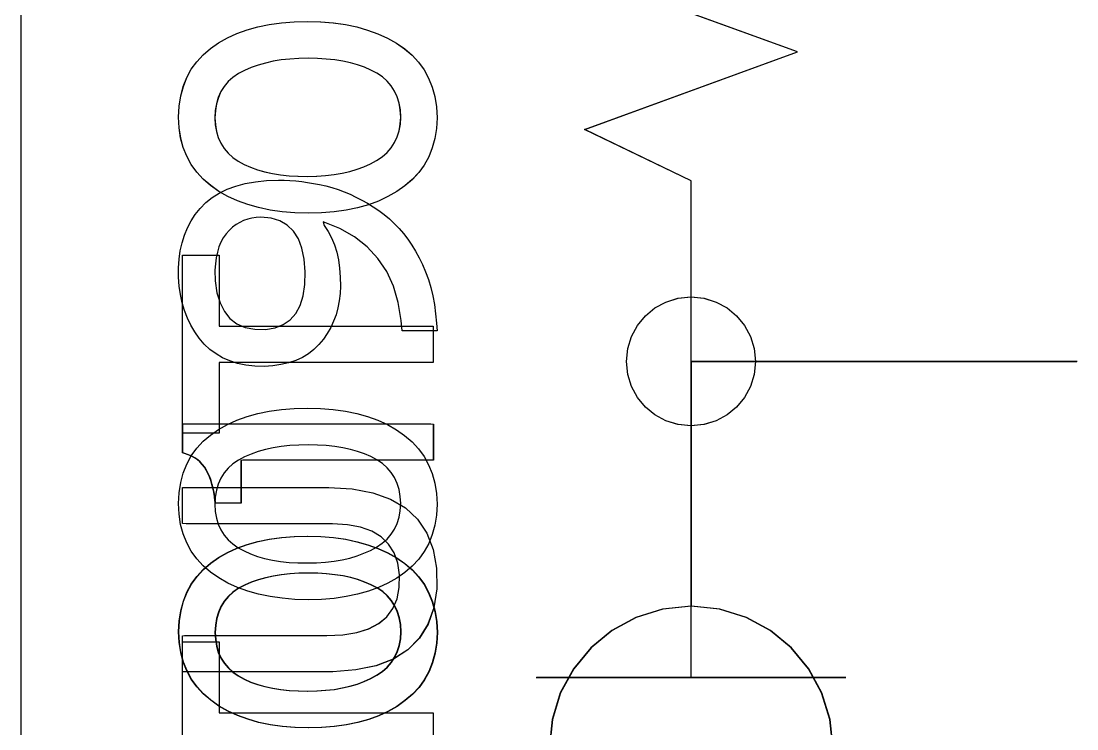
# Model space of a CAD drawing. Extents: x 1 to 47.7, y 0.2 to 35.
# Drawn here: x 34.5485 to 34.9579, y 8.7926 to 9.0671 of the extents above; entities that cross this region are included whole.
import ezdxf

# ---------------------------------------------------------------- set-up
doc = ezdxf.new("R2010")
doc.units = 0
doc.header["$MEASUREMENT"] = 0
for name, color, linetype in [('5_1___24__TARGET_LEDS___12', 7, 'CONTINUOUS'), ('6_2___8__INDEPENDENT_INPUT', 7, 'CONTINUOUS'), ('6_3___8__OPTOISO_INDEPENDE', 7, 'CONTINUOUS'), ('6_4___24__OPTOISO_INDEPEND', 7, 'CONTINUOUS'), ('6_5___8__INDEPENDENT_INPUT', 7, 'CONTINUOUS'), ('6_6___8__INDEPENDENT_INPUT', 7, 'CONTINUOUS'), ('6_7___8__OPTOISO_INDEPENDE', 7, 'CONTINUOUS'), ('6_8___8__OPTOISO_INDEPENDE', 7, 'CONTINUOUS'), ('8_0_____DWG', 7, 'CONTINUOUS')]:
    doc.layers.add(name, color=color, linetype=linetype)

msp = doc.modelspace()

# ---------------------------------------------------------------- linework, layer by layer
at = {"layer": '5_1___24__TARGET_LEDS___12'}
for points in [[(34.80842, 8.84019), (34.80842, 8.93518), (34.95803, 8.93518)], [(34.8634, 8.78518), (34.86229, 8.79627), (34.85908, 8.80659), (34.85402, 8.81594), (34.8473, 8.82408), (34.83917, 8.8308), (34.82983, 8.83587), (34.8195, 8.83908), (34.80842, 8.84019), (34.79733, 8.83908), (34.787, 8.83587), (34.77765, 8.8308), (34.76951, 8.82408), (34.7628, 8.81594), (34.75772, 8.80659), (34.75452, 8.79627), (34.7534, 8.78518)]]:
    msp.add_lwpolyline(points, dxfattribs=at)
for points in [[(34.70839, 8.89686), (34.70554, 8.89686), (34.69795, 8.89686), (34.68709, 8.89686), (34.67441, 8.89686), (34.66136, 8.89686), (34.64941, 8.89686), (34.64, 8.89686), (34.6346, 8.89686), (34.63386, 8.8967), (34.63386, 8.89549), (34.63386, 8.89338), (34.63386, 8.8907), (34.63386, 8.88778), (34.63386, 8.88494), (34.63386, 8.88251), (34.63386, 8.88081), (34.63386, 8.88017), (34.63347, 8.88017), (34.63245, 8.88017), (34.63099, 8.88017), (34.62928, 8.88017), (34.62752, 8.88017), (34.62591, 8.88017), (34.62465, 8.88017), (34.62392, 8.88017), (34.62375, 8.88103), (34.62355, 8.88272), (34.62329, 8.88436), (34.62297, 8.88593), (34.62258, 8.88744), (34.62212, 8.8889), (34.6216, 8.8903), (34.62101, 8.89164), (34.62036, 8.89292), (34.61966, 8.8941), (34.61885, 8.89518), (34.61795, 8.89615), (34.61695, 8.89701), (34.61584, 8.89777), (34.61464, 8.89841), (34.61334, 8.89895), (34.61194, 8.89939), (34.61121, 8.89968), (34.61121, 8.9005), (34.61121, 8.90194), (34.61121, 8.90377), (34.61121, 8.90577), (34.61121, 8.90771), (34.61121, 8.90937), (34.61121, 8.91053), (34.61121, 8.91097), (34.61492, 8.91097), (34.62482, 8.91097), (34.63898, 8.91097), (34.65551, 8.91097), (34.67253, 8.91097), (34.68811, 8.91097), (34.70038, 8.91097), (34.70742, 8.91097), (34.70839, 8.91083), (34.70839, 8.90981), (34.70839, 8.90803), (34.70839, 8.90576), (34.70839, 8.9033), (34.70839, 8.9009), (34.70839, 8.89884), (34.70839, 8.8974)], [(34.65963, 8.8673), (34.66477, 8.86717), (34.66968, 8.86678), (34.67435, 8.86613), (34.67878, 8.86521), (34.68297, 8.86404), (34.68693, 8.86261), (34.69064, 8.86092), (34.69412, 8.85897), (34.69735, 8.85675), (34.70024, 8.85428), (34.70274, 8.85156), (34.70488, 8.84859), (34.70664, 8.84537), (34.70802, 8.84191), (34.70904, 8.8382), (34.70968, 8.83424), (34.70995, 8.83004), (34.70968, 8.82588), (34.70905, 8.82196), (34.70804, 8.81828), (34.70667, 8.81485), (34.70492, 8.81167), (34.70281, 8.80873), (34.70033, 8.80603), (34.69747, 8.80357), (34.69429, 8.80136), (34.69087, 8.79941), (34.68719, 8.79772), (34.68327, 8.79629), (34.6791, 8.79512), (34.67467, 8.79421), (34.67, 8.79356), (34.66507, 8.79317), (34.6599, 8.79304), (34.65474, 8.79317), (34.64982, 8.79357), (34.64514, 8.79423), (34.6407, 8.79515), (34.6365, 8.79634), (34.63254, 8.79779), (34.62882, 8.79951), (34.62533, 8.80148), (34.6221, 8.80372), (34.61921, 8.8062), (34.6167, 8.80893), (34.61457, 8.81189), (34.61283, 8.81509), (34.61146, 8.81853), (34.61047, 8.82221), (34.60987, 8.82613), (34.60965, 8.8303), (34.60989, 8.8345), (34.61051, 8.83845), (34.6115, 8.84215), (34.61286, 8.8456), (34.61459, 8.8488), (34.61669, 8.85175), (34.61915, 8.85445), (34.62199, 8.85689), (34.62518, 8.85908), (34.62862, 8.861), (34.6323, 8.86267), (34.63624, 8.86409), (34.64042, 8.86524), (34.64485, 8.86614), (34.64953, 8.86678), (34.65445, 8.86717)], [(34.6599, 8.85305), (34.65628, 8.85298), (34.65281, 8.85276), (34.6495, 8.8524), (34.64634, 8.85189), (34.64333, 8.85124), (34.64048, 8.85043), (34.63777, 8.84949), (34.63522, 8.84839), (34.63285, 8.84713), (34.63074, 8.84567), (34.62891, 8.84402), (34.62736, 8.84217), (34.62608, 8.84013), (34.62509, 8.8379), (34.62436, 8.83547), (34.62392, 8.83285), (34.62375, 8.83004), (34.62392, 8.82727), (34.62436, 8.82469), (34.62507, 8.8223), (34.62606, 8.8201), (34.62731, 8.81808), (34.62885, 8.81626), (34.63065, 8.81463), (34.63273, 8.81319), (34.63506, 8.81192), (34.63756, 8.8108), (34.64022, 8.80984), (34.64305, 8.80903), (34.64604, 8.80837), (34.64919, 8.80787), (34.65251, 8.80752), (34.65598, 8.80732), (34.65963, 8.80728), (34.66323, 8.80735), (34.66667, 8.80758), (34.66996, 8.80796), (34.67309, 8.8085), (34.67606, 8.80918), (34.67888, 8.81002), (34.68155, 8.81102), (34.68405, 8.81217), (34.68644, 8.81346), (34.68862, 8.81491), (34.69051, 8.81655), (34.69211, 8.81838), (34.69343, 8.82039), (34.69446, 8.82259), (34.69521, 8.82497), (34.69567, 8.82754), (34.69584, 8.8303), (34.69567, 8.83311), (34.69522, 8.83572), (34.69448, 8.83814), (34.69346, 8.84036), (34.69216, 8.84239), (34.69058, 8.84422), (34.68871, 8.84585), (34.68656, 8.84728), (34.68421, 8.84851), (34.68173, 8.84958), (34.67909, 8.8505), (34.67629, 8.85128), (34.67333, 8.85192), (34.67021, 8.85242), (34.66693, 8.85277), (34.6635, 8.85298)]]:
    msp.add_lwpolyline(points, close=True, dxfattribs=at)
at = {"layer": '6_2___8__INDEPENDENT_INPUT'}
for points in [[(34.64826, 9.00541), (34.65049, 9.00538), (34.65273, 9.00527), (34.655, 9.00509), (34.65728, 9.00484), (34.65959, 9.00452), (34.66191, 9.00413), (34.66425, 9.00367), (34.66662, 9.00314), (34.669, 9.00251), (34.67138, 9.00175), (34.67373, 9.00088), (34.67604, 8.99992), (34.67833, 8.99885), (34.68058, 8.99769), (34.6828, 8.99642), (34.685, 8.99506), (34.68716, 8.99359), (34.68927, 8.99205), (34.69128, 8.9904), (34.6932, 8.98862), (34.69503, 8.98672), (34.69677, 8.98469), (34.69842, 8.98254), (34.69999, 8.98026), (34.70147, 8.97786), (34.70286, 8.97534), (34.70417, 8.97265), (34.70535, 8.96983), (34.7064, 8.96686), (34.70731, 8.96376), (34.70809, 8.96052), (34.70873, 8.95713), (34.70924, 8.95361), (34.70962, 8.94995), (34.70978, 8.94704), (34.70907, 8.94704), (34.70757, 8.94704), (34.70554, 8.94704), (34.70323, 8.94704), (34.7009, 8.94704), (34.69879, 8.94704), (34.69714, 8.94704), (34.69622, 8.94704), (34.69584, 8.95103), (34.69475, 8.95797), (34.69289, 8.9643), (34.69026, 8.97), (34.68686, 8.97508), (34.68269, 8.97954), (34.67775, 8.98338), (34.67205, 8.9866), (34.66557, 8.9892), (34.66598, 8.98777), (34.66752, 8.9855), (34.66884, 8.98304), (34.66995, 8.98038), (34.67085, 8.97753), (34.67153, 8.97449), (34.672, 8.97126), (34.67226, 8.96783), (34.67231, 8.96432), (34.67218, 8.96139), (34.67185, 8.95857), (34.67132, 8.95584), (34.67059, 8.95322), (34.66966, 8.9507), (34.66854, 8.94828), (34.66721, 8.94596), (34.66569, 8.94374), (34.66396, 8.94163), (34.66203, 8.93973), (34.65989, 8.93807), (34.65754, 8.93666), (34.65498, 8.93549), (34.65221, 8.93456), (34.64924, 8.93387), (34.64606, 8.93342), (34.64267, 8.93321), (34.63908, 8.9333), (34.63565, 8.93369), (34.63243, 8.93435), (34.62943, 8.93529), (34.62663, 8.9365), (34.62405, 8.938), (34.62168, 8.93978), (34.61952, 8.94183), (34.61757, 8.94415), (34.61581, 8.94659), (34.61427, 8.94918), (34.61294, 8.95192), (34.61183, 8.9548), (34.61093, 8.95783), (34.61025, 8.96101), (34.60979, 8.96434), (34.60955, 8.96781), (34.60953, 8.97137), (34.60974, 8.97478), (34.61019, 8.97803), (34.61088, 8.98114), (34.61181, 8.9841), (34.61298, 8.98692), (34.61438, 8.98958), (34.61603, 8.9921), (34.61792, 8.99447), (34.62007, 8.9967), (34.62254, 8.99869), (34.62531, 9.00042), (34.62838, 9.00189), (34.63175, 9.00311), (34.63542, 9.00407), (34.6394, 9.00478), (34.64368, 9.00522)], [(34.64145, 8.99105), (34.63968, 8.99097), (34.63797, 8.99073), (34.63633, 8.99033), (34.63476, 8.98977), (34.63326, 8.98905), (34.63183, 8.98817), (34.63046, 8.98713), (34.62917, 8.98592), (34.62796, 8.98456), (34.62689, 8.98304), (34.62598, 8.98135), (34.62521, 8.97951), (34.62459, 8.97751), (34.62412, 8.97534), (34.62381, 8.97302), (34.62364, 8.97054), (34.62377, 8.9664), (34.62443, 8.96177), (34.6256, 8.95778), (34.62728, 8.95444), (34.62947, 8.95174), (34.63218, 8.9497), (34.63539, 8.94831), (34.63911, 8.94756), (34.64322, 8.9475), (34.64695, 8.94813), (34.65015, 8.94937), (34.65285, 8.95124), (34.65503, 8.95372), (34.65669, 8.95683), (34.65784, 8.96056), (34.65847, 8.96492), (34.6586, 8.9699), (34.65824, 8.97477), (34.65738, 8.97901), (34.656, 8.98261), (34.65411, 8.98557), (34.65171, 8.9879), (34.64881, 8.98958), (34.64538, 8.99064)], [(34.65949, 8.91698), (34.66464, 8.91685), (34.66955, 8.91646), (34.67422, 8.91581), (34.67865, 8.9149), (34.68284, 8.91373), (34.68679, 8.9123), (34.69051, 8.9106), (34.69399, 8.90865), (34.69722, 8.90644), (34.7001, 8.90396), (34.70261, 8.90124), (34.70474, 8.89828), (34.7065, 8.89506), (34.70789, 8.8916), (34.7089, 8.88789), (34.70954, 8.88393), (34.70981, 8.87972), (34.70955, 8.87556), (34.70891, 8.87165), (34.70791, 8.86798), (34.70653, 8.86455), (34.70479, 8.86136), (34.70267, 8.85842), (34.70019, 8.85572), (34.69734, 8.85327), (34.69416, 8.85106), (34.69073, 8.84911), (34.68706, 8.84742), (34.68313, 8.84599), (34.67896, 8.84481), (34.67454, 8.8439), (34.66986, 8.84325), (34.66494, 8.84286), (34.65976, 8.84273), (34.6546, 8.84286), (34.64968, 8.84326), (34.645, 8.84392), (34.64056, 8.84484), (34.63636, 8.84603), (34.6324, 8.84748), (34.62868, 8.84919), (34.6252, 8.85117), (34.62196, 8.85341), (34.61907, 8.85589), (34.61656, 8.85861), (34.61444, 8.86158), (34.61269, 8.86478), (34.61132, 8.86822), (34.61034, 8.8719), (34.60973, 8.87583), (34.60951, 8.87999), (34.60976, 8.88419), (34.61038, 8.88814), (34.61136, 8.89184), (34.61272, 8.89529), (34.61445, 8.89849), (34.61655, 8.90144), (34.61902, 8.90414), (34.62186, 8.90658), (34.62504, 8.90877), (34.62848, 8.91069), (34.63217, 8.91236), (34.6361, 8.91377), (34.64028, 8.91493), (34.64471, 8.91582), (34.64939, 8.91647), (34.65432, 8.91685)], [(34.65976, 8.90275), (34.65614, 8.90268), (34.65268, 8.90246), (34.64936, 8.9021), (34.6462, 8.90159), (34.6432, 8.90093), (34.64034, 8.90013), (34.63764, 8.89918), (34.63509, 8.89809), (34.63271, 8.89683), (34.63061, 8.89537), (34.62878, 8.89371), (34.62722, 8.89186), (34.62595, 8.88982), (34.62495, 8.88758), (34.62423, 8.88516), (34.62378, 8.88253), (34.62362, 8.87972), (34.62378, 8.87695), (34.62422, 8.87437), (34.62493, 8.87198), (34.62592, 8.86978), (34.62718, 8.86777), (34.62871, 8.86595), (34.63052, 8.86432), (34.63259, 8.86287), (34.63492, 8.86161), (34.63742, 8.86049), (34.64009, 8.85953), (34.64291, 8.85872), (34.6459, 8.85806), (34.64905, 8.85755), (34.65237, 8.8572), (34.65585, 8.857), (34.65949, 8.85696), (34.66309, 8.85704), (34.66653, 8.85727), (34.66982, 8.85765), (34.67295, 8.85818), (34.67593, 8.85887), (34.67875, 8.85971), (34.68141, 8.86071), (34.68392, 8.86185), (34.68631, 8.86314), (34.68848, 8.8646), (34.69037, 8.86624), (34.69198, 8.86807), (34.6933, 8.87008), (34.69433, 8.87228), (34.69507, 8.87467), (34.69553, 8.87724), (34.69571, 8.87999), (34.69554, 8.8828), (34.69508, 8.88542), (34.69435, 8.88784), (34.69333, 8.89006), (34.69203, 8.89208), (34.69044, 8.89391), (34.68858, 8.89554), (34.68643, 8.89698), (34.68407, 8.89821), (34.68159, 8.89927), (34.67895, 8.9002), (34.67615, 8.90098), (34.6732, 8.90162), (34.67008, 8.90211), (34.6668, 8.90247), (34.66336, 8.90268)]]:
    msp.add_lwpolyline(points, close=True, dxfattribs=at)
for points in [[(34.80829, 8.81269), (34.80829, 8.93519), (34.95794, 8.93519)], [(34.62531, 8.79891), (34.70825, 8.79891), (34.70825, 8.78482), (34.62531, 8.78482), (34.62531, 8.75735), (34.61107, 8.75735), (34.61107, 8.8264), (34.62531, 8.8264), (34.62531, 8.79891)], [(34.7483, 8.81269), (34.8683, 8.81269)]]:
    msp.add_lwpolyline(points, dxfattribs=at)
at = {"layer": '6_3___8__OPTOISO_INDEPENDE'}
for points in [[(34.64826, 9.00541), (34.65049, 9.00538), (34.65273, 9.00527), (34.655, 9.00509), (34.65728, 9.00484), (34.65959, 9.00452), (34.66191, 9.00413), (34.66425, 9.00367), (34.66662, 9.00314), (34.669, 9.00251), (34.67138, 9.00175), (34.67373, 9.00088), (34.67604, 8.99992), (34.67833, 8.99885), (34.68058, 8.99769), (34.6828, 8.99642), (34.685, 8.99506), (34.68716, 8.99359), (34.68927, 8.99205), (34.69128, 8.9904), (34.6932, 8.98862), (34.69503, 8.98672), (34.69677, 8.98469), (34.69842, 8.98254), (34.69999, 8.98026), (34.70147, 8.97786), (34.70286, 8.97534), (34.70417, 8.97265), (34.70535, 8.96983), (34.7064, 8.96686), (34.70731, 8.96376), (34.70809, 8.96052), (34.70873, 8.95713), (34.70924, 8.95361), (34.70962, 8.94995), (34.70978, 8.94704), (34.70907, 8.94704), (34.70757, 8.94704), (34.70554, 8.94704), (34.70323, 8.94704), (34.7009, 8.94704), (34.69879, 8.94704), (34.69714, 8.94704), (34.69622, 8.94704), (34.69584, 8.95103), (34.69475, 8.95797), (34.69289, 8.9643), (34.69026, 8.97), (34.68686, 8.97508), (34.68269, 8.97954), (34.67775, 8.98338), (34.67205, 8.9866), (34.66557, 8.9892), (34.66598, 8.98777), (34.66752, 8.9855), (34.66884, 8.98304), (34.66995, 8.98038), (34.67085, 8.97753), (34.67153, 8.97449), (34.672, 8.97126), (34.67226, 8.96783), (34.67231, 8.96432), (34.67218, 8.96139), (34.67185, 8.95857), (34.67132, 8.95584), (34.67059, 8.95322), (34.66966, 8.9507), (34.66854, 8.94828), (34.66721, 8.94596), (34.66569, 8.94374), (34.66396, 8.94163), (34.66203, 8.93973), (34.65989, 8.93807), (34.65754, 8.93666), (34.65498, 8.93549), (34.65221, 8.93456), (34.64924, 8.93387), (34.64606, 8.93342), (34.64267, 8.93321), (34.63908, 8.9333), (34.63565, 8.93369), (34.63243, 8.93435), (34.62943, 8.93529), (34.62663, 8.9365), (34.62405, 8.938), (34.62168, 8.93978), (34.61952, 8.94183), (34.61757, 8.94415), (34.61581, 8.94659), (34.61427, 8.94918), (34.61294, 8.95192), (34.61183, 8.9548), (34.61093, 8.95783), (34.61025, 8.96101), (34.60979, 8.96434), (34.60955, 8.96781), (34.60953, 8.97137), (34.60974, 8.97478), (34.61019, 8.97803), (34.61088, 8.98114), (34.61181, 8.9841), (34.61298, 8.98692), (34.61438, 8.98958), (34.61603, 8.9921), (34.61792, 8.99447), (34.62007, 8.9967), (34.62254, 8.99869), (34.62531, 9.00042), (34.62838, 9.00189), (34.63175, 9.00311), (34.63542, 9.00407), (34.6394, 9.00478), (34.64368, 9.00522)], [(34.64145, 8.99105), (34.63968, 8.99097), (34.63797, 8.99073), (34.63633, 8.99033), (34.63476, 8.98977), (34.63326, 8.98905), (34.63183, 8.98817), (34.63046, 8.98713), (34.62917, 8.98592), (34.62796, 8.98456), (34.62689, 8.98304), (34.62598, 8.98135), (34.62521, 8.97951), (34.62459, 8.97751), (34.62412, 8.97534), (34.62381, 8.97302), (34.62364, 8.97054), (34.62377, 8.9664), (34.62443, 8.96177), (34.6256, 8.95778), (34.62728, 8.95444), (34.62947, 8.95174), (34.63218, 8.9497), (34.63539, 8.94831), (34.63911, 8.94756), (34.64322, 8.9475), (34.64695, 8.94813), (34.65015, 8.94937), (34.65285, 8.95124), (34.65503, 8.95372), (34.65669, 8.95683), (34.65784, 8.96056), (34.65847, 8.96492), (34.6586, 8.9699), (34.65824, 8.97477), (34.65738, 8.97901), (34.656, 8.98261), (34.65411, 8.98557), (34.65171, 8.9879), (34.64881, 8.98958), (34.64538, 8.99064)], [(34.65949, 8.91698), (34.66464, 8.91685), (34.66955, 8.91646), (34.67422, 8.91581), (34.67865, 8.9149), (34.68284, 8.91373), (34.68679, 8.9123), (34.69051, 8.9106), (34.69399, 8.90865), (34.69722, 8.90644), (34.7001, 8.90396), (34.70261, 8.90124), (34.70474, 8.89828), (34.7065, 8.89506), (34.70789, 8.8916), (34.7089, 8.88789), (34.70954, 8.88393), (34.70981, 8.87972), (34.70955, 8.87556), (34.70891, 8.87165), (34.70791, 8.86798), (34.70653, 8.86455), (34.70479, 8.86136), (34.70267, 8.85842), (34.70019, 8.85572), (34.69734, 8.85327), (34.69416, 8.85106), (34.69073, 8.84911), (34.68706, 8.84742), (34.68313, 8.84599), (34.67896, 8.84481), (34.67454, 8.8439), (34.66986, 8.84325), (34.66494, 8.84286), (34.65976, 8.84273), (34.6546, 8.84286), (34.64968, 8.84326), (34.645, 8.84392), (34.64056, 8.84484), (34.63636, 8.84603), (34.6324, 8.84748), (34.62868, 8.84919), (34.6252, 8.85117), (34.62196, 8.85341), (34.61907, 8.85589), (34.61656, 8.85861), (34.61444, 8.86158), (34.61269, 8.86478), (34.61132, 8.86822), (34.61034, 8.8719), (34.60973, 8.87583), (34.60951, 8.87999), (34.60976, 8.88419), (34.61038, 8.88814), (34.61136, 8.89184), (34.61272, 8.89529), (34.61445, 8.89849), (34.61655, 8.90144), (34.61902, 8.90414), (34.62186, 8.90658), (34.62504, 8.90877), (34.62848, 8.91069), (34.63217, 8.91236), (34.6361, 8.91377), (34.64028, 8.91493), (34.64471, 8.91582), (34.64939, 8.91647), (34.65432, 8.91685)], [(34.65976, 8.90275), (34.65614, 8.90268), (34.65268, 8.90246), (34.64936, 8.9021), (34.6462, 8.90159), (34.6432, 8.90093), (34.64034, 8.90013), (34.63764, 8.89918), (34.63509, 8.89809), (34.63271, 8.89683), (34.63061, 8.89537), (34.62878, 8.89371), (34.62722, 8.89186), (34.62595, 8.88982), (34.62495, 8.88758), (34.62423, 8.88516), (34.62378, 8.88253), (34.62362, 8.87972), (34.62378, 8.87695), (34.62422, 8.87437), (34.62493, 8.87198), (34.62592, 8.86978), (34.62718, 8.86777), (34.62871, 8.86595), (34.63052, 8.86432), (34.63259, 8.86287), (34.63492, 8.86161), (34.63742, 8.86049), (34.64009, 8.85953), (34.64291, 8.85872), (34.6459, 8.85806), (34.64905, 8.85755), (34.65237, 8.8572), (34.65585, 8.857), (34.65949, 8.85696), (34.66309, 8.85704), (34.66653, 8.85727), (34.66982, 8.85765), (34.67295, 8.85818), (34.67593, 8.85887), (34.67875, 8.85971), (34.68141, 8.86071), (34.68392, 8.86185), (34.68631, 8.86314), (34.68848, 8.8646), (34.69037, 8.86624), (34.69198, 8.86807), (34.6933, 8.87008), (34.69433, 8.87228), (34.69507, 8.87467), (34.69553, 8.87724), (34.69571, 8.87999), (34.69554, 8.8828), (34.69508, 8.88542), (34.69435, 8.88784), (34.69333, 8.89006), (34.69203, 8.89208), (34.69044, 8.89391), (34.68858, 8.89554), (34.68643, 8.89698), (34.68407, 8.89821), (34.68159, 8.89927), (34.67895, 8.9002), (34.67615, 8.90098), (34.6732, 8.90162), (34.67008, 8.90211), (34.6668, 8.90247), (34.66336, 8.90268)]]:
    msp.add_lwpolyline(points, close=True, dxfattribs=at)
for points in [[(34.80829, 8.81269), (34.80829, 8.9352), (34.95794, 8.9352)], [(34.62531, 8.79891), (34.70825, 8.79891), (34.70825, 8.78482), (34.62531, 8.78482), (34.62531, 8.75735), (34.61107, 8.75735), (34.61107, 8.8264), (34.62531, 8.8264), (34.62531, 8.79891)], [(34.7483, 8.81269), (34.8683, 8.81269)]]:
    msp.add_lwpolyline(points, dxfattribs=at)
at = {"layer": '6_4___24__OPTOISO_INDEPEND'}
for points in [[(34.80829, 8.84019), (34.80829, 8.93518), (34.95794, 8.93518)], [(34.86327, 8.78518), (34.86216, 8.79627), (34.85895, 8.80659), (34.85389, 8.81594), (34.84717, 8.82408), (34.83904, 8.8308), (34.8297, 8.83587), (34.81937, 8.83908), (34.80829, 8.84019), (34.7972, 8.83908), (34.78687, 8.83587), (34.77752, 8.8308), (34.76938, 8.82408), (34.76267, 8.81594), (34.75759, 8.80659), (34.75439, 8.79627), (34.75327, 8.78518)]]:
    msp.add_lwpolyline(points, dxfattribs=at)
for points in [[(34.70827, 8.89686), (34.70541, 8.89686), (34.69783, 8.89686), (34.68697, 8.89686), (34.67428, 8.89686), (34.66124, 8.89686), (34.64928, 8.89686), (34.63988, 8.89686), (34.63448, 8.89686), (34.63373, 8.8967), (34.63373, 8.89549), (34.63373, 8.89338), (34.63373, 8.8907), (34.63373, 8.88778), (34.63373, 8.88494), (34.63373, 8.88251), (34.63373, 8.88081), (34.63373, 8.88017), (34.63335, 8.88017), (34.63233, 8.88017), (34.63087, 8.88017), (34.62916, 8.88017), (34.6274, 8.88017), (34.62579, 8.88017), (34.62453, 8.88017), (34.6238, 8.88017), (34.62363, 8.88103), (34.62343, 8.88272), (34.62317, 8.88436), (34.62285, 8.88593), (34.62245, 8.88744), (34.622, 8.8889), (34.62148, 8.8903), (34.62089, 8.89164), (34.62024, 8.89292), (34.61953, 8.8941), (34.61873, 8.89518), (34.61783, 8.89615), (34.61682, 8.89701), (34.61572, 8.89777), (34.61452, 8.89841), (34.61322, 8.89895), (34.61182, 8.89939), (34.61108, 8.89968), (34.61108, 8.9005), (34.61108, 8.90194), (34.61108, 8.90377), (34.61108, 8.90577), (34.61108, 8.90771), (34.61108, 8.90937), (34.61108, 8.91053), (34.61108, 8.91097), (34.6148, 8.91097), (34.62469, 8.91097), (34.63886, 8.91097), (34.65539, 8.91097), (34.6724, 8.91097), (34.68799, 8.91097), (34.70025, 8.91097), (34.7073, 8.91097), (34.70827, 8.91083), (34.70827, 8.90981), (34.70827, 8.90803), (34.70827, 8.90576), (34.70827, 8.9033), (34.70827, 8.9009), (34.70827, 8.89884), (34.70827, 8.8974)], [(34.65951, 8.8673), (34.66465, 8.86717), (34.66956, 8.86678), (34.67423, 8.86613), (34.67866, 8.86521), (34.68285, 8.86404), (34.68681, 8.86261), (34.69052, 8.86092), (34.694, 8.85897), (34.69723, 8.85675), (34.70011, 8.85428), (34.70262, 8.85156), (34.70476, 8.84859), (34.70652, 8.84537), (34.7079, 8.84191), (34.70892, 8.8382), (34.70956, 8.83424), (34.70983, 8.83004), (34.70956, 8.82588), (34.70892, 8.82196), (34.70792, 8.81828), (34.70654, 8.81485), (34.7048, 8.81167), (34.70269, 8.80873), (34.7002, 8.80603), (34.69735, 8.80357), (34.69417, 8.80136), (34.69075, 8.79941), (34.68707, 8.79772), (34.68315, 8.79629), (34.67897, 8.79512), (34.67455, 8.79421), (34.66987, 8.79356), (34.66495, 8.79317), (34.65978, 8.79304), (34.65462, 8.79317), (34.6497, 8.79357), (34.64502, 8.79423), (34.64058, 8.79515), (34.63637, 8.79634), (34.63241, 8.79779), (34.62869, 8.79951), (34.62521, 8.80148), (34.62198, 8.80372), (34.61909, 8.8062), (34.61658, 8.80893), (34.61445, 8.81189), (34.6127, 8.81509), (34.61134, 8.81853), (34.61035, 8.82221), (34.60975, 8.82613), (34.60952, 8.8303), (34.60977, 8.8345), (34.61039, 8.83845), (34.61138, 8.84215), (34.61274, 8.8456), (34.61446, 8.8488), (34.61656, 8.85175), (34.61903, 8.85445), (34.62187, 8.85689), (34.62505, 8.85908), (34.62849, 8.861), (34.63218, 8.86267), (34.63611, 8.86409), (34.6403, 8.86524), (34.64473, 8.86614), (34.6494, 8.86678), (34.65433, 8.86717)], [(34.65978, 8.85305), (34.65616, 8.85298), (34.65269, 8.85276), (34.64938, 8.8524), (34.64622, 8.85189), (34.64321, 8.85124), (34.64036, 8.85043), (34.63765, 8.84949), (34.6351, 8.84839), (34.63273, 8.84713), (34.63062, 8.84567), (34.62879, 8.84402), (34.62724, 8.84217), (34.62596, 8.84013), (34.62496, 8.8379), (34.62424, 8.83547), (34.6238, 8.83285), (34.62363, 8.83004), (34.6238, 8.82727), (34.62423, 8.82469), (34.62495, 8.8223), (34.62593, 8.8201), (34.62719, 8.81808), (34.62872, 8.81626), (34.63053, 8.81463), (34.63261, 8.81319), (34.63494, 8.81192), (34.63744, 8.8108), (34.6401, 8.80984), (34.64293, 8.80903), (34.64591, 8.80837), (34.64907, 8.80787), (34.65238, 8.80752), (34.65586, 8.80732), (34.65951, 8.80728), (34.6631, 8.80735), (34.66655, 8.80758), (34.66983, 8.80796), (34.67297, 8.8085), (34.67594, 8.80918), (34.67876, 8.81002), (34.68142, 8.81102), (34.68393, 8.81217), (34.68632, 8.81346), (34.6885, 8.81491), (34.69039, 8.81655), (34.69199, 8.81838), (34.69331, 8.82039), (34.69434, 8.82259), (34.69509, 8.82497), (34.69555, 8.82754), (34.69572, 8.8303), (34.69555, 8.83311), (34.6951, 8.83572), (34.69436, 8.83814), (34.69334, 8.84036), (34.69204, 8.84239), (34.69046, 8.84422), (34.68859, 8.84585), (34.68644, 8.84728), (34.68408, 8.84851), (34.68161, 8.84958), (34.67897, 8.8505), (34.67617, 8.85128), (34.67321, 8.85192), (34.67009, 8.85242), (34.66681, 8.85277), (34.66337, 8.85298)]]:
    msp.add_lwpolyline(points, close=True, dxfattribs=at)
at = {"layer": '6_5___8__INDEPENDENT_INPUT'}
for points in [[(34.95795, 8.93511), (34.80828, 8.93511), (34.80828, 9.00508), (34.76703, 9.02509), (34.84954, 9.05511), (34.76703, 9.08512), (34.84954, 9.11514), (34.76703, 9.14515), (34.84954, 9.17517), (34.80828, 9.19517), (34.80828, 9.23511), (34.95795, 9.23511)], [(34.62531, 8.94881), (34.70825, 8.94881), (34.70825, 8.93472), (34.62531, 8.93472), (34.62531, 8.90725), (34.61107, 8.90725), (34.61107, 8.9763), (34.62531, 8.9763), (34.62531, 8.94881)], [(34.80828, 8.81269), (34.80828, 8.93511), (34.95795, 8.93511)], [(34.74828, 8.81259), (34.86829, 8.81259)]]:
    msp.add_lwpolyline(points, dxfattribs=at)
for points in [[(34.65949, 9.06688), (34.66464, 9.06675), (34.66955, 9.06636), (34.67422, 9.06571), (34.67865, 9.0648), (34.68284, 9.06363), (34.68679, 9.0622), (34.69051, 9.06051), (34.69399, 9.05855), (34.69722, 9.05634), (34.7001, 9.05386), (34.70261, 9.05115), (34.70474, 9.04818), (34.7065, 9.04496), (34.70789, 9.0415), (34.7089, 9.03779), (34.70954, 9.03383), (34.70981, 9.02962), (34.70955, 9.02546), (34.70891, 9.02155), (34.70791, 9.01788), (34.70653, 9.01445), (34.70479, 9.01127), (34.70267, 9.00832), (34.70019, 9.00563), (34.69734, 9.00317), (34.69416, 9.00096), (34.69073, 8.99901), (34.68706, 8.99732), (34.68313, 8.99589), (34.67896, 8.99472), (34.67454, 8.99381), (34.66986, 8.99316), (34.66494, 8.99277), (34.65976, 8.99264), (34.6546, 8.99277), (34.64968, 8.99316), (34.645, 8.99382), (34.64056, 8.99474), (34.63636, 8.99593), (34.6324, 8.99738), (34.62868, 8.99909), (34.6252, 9.00107), (34.62196, 9.00331), (34.61907, 9.00579), (34.61656, 9.00852), (34.61444, 9.01148), (34.61269, 9.01468), (34.61132, 9.01812), (34.61034, 9.02181), (34.60973, 9.02573), (34.60951, 9.02989), (34.60976, 9.0341), (34.61038, 9.03805), (34.61136, 9.04175), (34.61272, 9.0452), (34.61445, 9.04839), (34.61655, 9.05134), (34.61902, 9.05404), (34.62186, 9.05649), (34.62504, 9.05867), (34.62848, 9.0606), (34.63217, 9.06226), (34.6361, 9.06367), (34.64028, 9.06483), (34.64471, 9.06573), (34.64939, 9.06637), (34.65432, 9.06675)], [(34.65976, 9.05265), (34.65614, 9.05258), (34.65268, 9.05236), (34.64936, 9.052), (34.6462, 9.05149), (34.6432, 9.05083), (34.64034, 9.05003), (34.63764, 9.04909), (34.63509, 9.04799), (34.63271, 9.04673), (34.63061, 9.04527), (34.62878, 9.04361), (34.62722, 9.04176), (34.62595, 9.03972), (34.62495, 9.03749), (34.62423, 9.03506), (34.62378, 9.03244), (34.62362, 9.02962), (34.62378, 9.02685), (34.62422, 9.02428), (34.62493, 9.02189), (34.62592, 9.01969), (34.62718, 9.01767), (34.62871, 9.01585), (34.63052, 9.01422), (34.63259, 9.01278), (34.63492, 9.01151), (34.63742, 9.01039), (34.64009, 9.00943), (34.64291, 9.00862), (34.6459, 9.00796), (34.64905, 9.00746), (34.65237, 9.0071), (34.65585, 9.00691), (34.65949, 9.00686), (34.66309, 9.00694), (34.66653, 9.00717), (34.66982, 9.00755), (34.67295, 9.00809), (34.67593, 9.00878), (34.67875, 9.00962), (34.68141, 9.01061), (34.68392, 9.01175), (34.68631, 9.01304), (34.68848, 9.0145), (34.69037, 9.01614), (34.69198, 9.01797), (34.6933, 9.01999), (34.69433, 9.02218), (34.69507, 9.02457), (34.69553, 9.02714), (34.69571, 9.02989), (34.69554, 9.03271), (34.69508, 9.03532), (34.69435, 9.03774), (34.69333, 9.03996), (34.69203, 9.04199), (34.69044, 9.04381), (34.68858, 9.04545), (34.68643, 9.04688), (34.68407, 9.04811), (34.68159, 9.04918), (34.67895, 9.0501), (34.67615, 9.05088), (34.6732, 9.05152), (34.67008, 9.05201), (34.6668, 9.05237), (34.66336, 9.05258)], [(34.80827, 8.96011), (34.81331, 8.9596), (34.81801, 8.95814), (34.82226, 8.95584), (34.82596, 8.95278), (34.82902, 8.94908), (34.83132, 8.94483), (34.83278, 8.94013), (34.83329, 8.93509), (34.83278, 8.93005), (34.83132, 8.92536), (34.82902, 8.92112), (34.82596, 8.91742), (34.82226, 8.91438), (34.81801, 8.91207), (34.81331, 8.91062), (34.80827, 8.91011), (34.80323, 8.91062), (34.79854, 8.91207), (34.79429, 8.91438), (34.7906, 8.91742), (34.78755, 8.92112), (34.78524, 8.92536), (34.78379, 8.93005), (34.78328, 8.93509), (34.78379, 8.94013), (34.78524, 8.94483), (34.78755, 8.94908), (34.7906, 8.95278), (34.79429, 8.95584), (34.79854, 8.95814), (34.80323, 8.9596)], [(34.66774, 8.88628), (34.67686, 8.88573), (34.68486, 8.88421), (34.69176, 8.88174), (34.69754, 8.8783), (34.70221, 8.8739), (34.70577, 8.86854), (34.70821, 8.86223), (34.70955, 8.85495), (34.70967, 8.84692), (34.70852, 8.83958), (34.70626, 8.83319), (34.70289, 8.82775), (34.69841, 8.82325), (34.69281, 8.81971), (34.6861, 8.81711), (34.67828, 8.81547), (34.66935, 8.81478), (34.66605, 8.81475), (34.66105, 8.81475), (34.65339, 8.81475), (34.64414, 8.81475), (34.63436, 8.81475), (34.6251, 8.81475), (34.61744, 8.81475), (34.61244, 8.81475), (34.61107, 8.81477), (34.61107, 8.8155), (34.61107, 8.81705), (34.61107, 8.81915), (34.61107, 8.82155), (34.61107, 8.82398), (34.61107, 8.82616), (34.61107, 8.82785), (34.61107, 8.82876), (34.61185, 8.82884), (34.61616, 8.82884), (34.62333, 8.82884), (34.63229, 8.82884), (34.642, 8.82884), (34.65138, 8.82884), (34.6594, 8.82884), (34.66498, 8.82884), (34.66707, 8.82884), (34.67322, 8.82913), (34.67861, 8.83001), (34.68324, 8.83146), (34.68713, 8.8335), (34.69026, 8.83612), (34.69264, 8.83933), (34.69426, 8.84311), (34.69514, 8.84748), (34.69522, 8.85238), (34.69452, 8.85694), (34.69309, 8.86091), (34.69094, 8.86429), (34.68806, 8.86706), (34.68445, 8.86924), (34.68012, 8.87082), (34.67506, 8.8718), (34.66927, 8.87219), (34.66664, 8.87219), (34.66158, 8.87219), (34.65384, 8.87219), (34.64449, 8.87219), (34.6346, 8.87219), (34.62525, 8.87219), (34.61751, 8.87219), (34.61246, 8.87219), (34.61107, 8.87221), (34.61107, 8.87294), (34.61107, 8.87449), (34.61107, 8.87659), (34.61107, 8.87899), (34.61107, 8.88142), (34.61107, 8.8836), (34.61107, 8.88529), (34.61107, 8.8862), (34.61186, 8.88628), (34.61622, 8.88628), (34.62348, 8.88628), (34.63255, 8.88628), (34.64236, 8.88628), (34.65186, 8.88628), (34.65997, 8.88628), (34.66562, 8.88628)]]:
    msp.add_lwpolyline(points, close=True, dxfattribs=at)
at = {"layer": '6_6___8__INDEPENDENT_INPUT'}
for points in [[(34.64826, 9.00541), (34.65049, 9.00538), (34.65273, 9.00527), (34.655, 9.00509), (34.65728, 9.00484), (34.65959, 9.00452), (34.66191, 9.00413), (34.66425, 9.00367), (34.66662, 9.00314), (34.669, 9.00251), (34.67138, 9.00175), (34.67373, 9.00088), (34.67604, 8.99992), (34.67833, 8.99885), (34.68058, 8.99769), (34.6828, 8.99642), (34.685, 8.99506), (34.68716, 8.99359), (34.68927, 8.99205), (34.69128, 8.9904), (34.6932, 8.98862), (34.69503, 8.98672), (34.69677, 8.98469), (34.69842, 8.98254), (34.69999, 8.98026), (34.70147, 8.97786), (34.70286, 8.97534), (34.70417, 8.97265), (34.70535, 8.96983), (34.7064, 8.96686), (34.70731, 8.96376), (34.70809, 8.96052), (34.70873, 8.95713), (34.70924, 8.95361), (34.70962, 8.94995), (34.70978, 8.94704), (34.70907, 8.94704), (34.70757, 8.94704), (34.70554, 8.94704), (34.70323, 8.94704), (34.7009, 8.94704), (34.69879, 8.94704), (34.69714, 8.94704), (34.69622, 8.94704), (34.69584, 8.95103), (34.69475, 8.95797), (34.69289, 8.9643), (34.69026, 8.97), (34.68686, 8.97508), (34.68269, 8.97954), (34.67775, 8.98338), (34.67205, 8.9866), (34.66557, 8.9892), (34.66598, 8.98777), (34.66752, 8.9855), (34.66884, 8.98304), (34.66995, 8.98038), (34.67085, 8.97753), (34.67153, 8.97449), (34.672, 8.97126), (34.67226, 8.96783), (34.67231, 8.96432), (34.67218, 8.96139), (34.67185, 8.95857), (34.67132, 8.95584), (34.67059, 8.95322), (34.66966, 8.9507), (34.66854, 8.94828), (34.66721, 8.94596), (34.66569, 8.94374), (34.66396, 8.94163), (34.66203, 8.93973), (34.65989, 8.93807), (34.65754, 8.93666), (34.65498, 8.93549), (34.65221, 8.93456), (34.64924, 8.93387), (34.64606, 8.93342), (34.64267, 8.93321), (34.63908, 8.9333), (34.63565, 8.93369), (34.63243, 8.93435), (34.62943, 8.93529), (34.62663, 8.9365), (34.62405, 8.938), (34.62168, 8.93978), (34.61952, 8.94183), (34.61757, 8.94415), (34.61581, 8.94659), (34.61427, 8.94918), (34.61294, 8.95192), (34.61183, 8.9548), (34.61093, 8.95783), (34.61025, 8.96101), (34.60979, 8.96434), (34.60955, 8.96781), (34.60953, 8.97137), (34.60974, 8.97478), (34.61019, 8.97803), (34.61088, 8.98114), (34.61181, 8.9841), (34.61298, 8.98692), (34.61438, 8.98958), (34.61603, 8.9921), (34.61792, 8.99447), (34.62007, 8.9967), (34.62254, 8.99869), (34.62531, 9.00042), (34.62838, 9.00189), (34.63175, 9.00311), (34.63542, 9.00407), (34.6394, 9.00478), (34.64368, 9.00522)], [(34.64145, 8.99105), (34.63968, 8.99097), (34.63797, 8.99073), (34.63633, 8.99033), (34.63476, 8.98977), (34.63326, 8.98905), (34.63183, 8.98817), (34.63046, 8.98713), (34.62917, 8.98592), (34.62796, 8.98456), (34.62689, 8.98304), (34.62598, 8.98135), (34.62521, 8.97951), (34.62459, 8.97751), (34.62412, 8.97534), (34.62381, 8.97302), (34.62364, 8.97054), (34.62377, 8.9664), (34.62443, 8.96177), (34.6256, 8.95778), (34.62728, 8.95444), (34.62947, 8.95174), (34.63218, 8.9497), (34.63539, 8.94831), (34.63911, 8.94756), (34.64322, 8.9475), (34.64695, 8.94813), (34.65015, 8.94937), (34.65285, 8.95124), (34.65503, 8.95372), (34.65669, 8.95683), (34.65784, 8.96056), (34.65847, 8.96492), (34.6586, 8.9699), (34.65824, 8.97477), (34.65738, 8.97901), (34.656, 8.98261), (34.65411, 8.98557), (34.65171, 8.9879), (34.64881, 8.98958), (34.64538, 8.99064)], [(34.65949, 8.91698), (34.66464, 8.91685), (34.66955, 8.91646), (34.67422, 8.91581), (34.67865, 8.9149), (34.68284, 8.91373), (34.68679, 8.9123), (34.69051, 8.9106), (34.69399, 8.90865), (34.69722, 8.90644), (34.7001, 8.90396), (34.70261, 8.90124), (34.70474, 8.89828), (34.7065, 8.89506), (34.70789, 8.8916), (34.7089, 8.88789), (34.70954, 8.88393), (34.70981, 8.87972), (34.70955, 8.87556), (34.70891, 8.87165), (34.70791, 8.86798), (34.70653, 8.86455), (34.70479, 8.86136), (34.70267, 8.85842), (34.70019, 8.85572), (34.69734, 8.85327), (34.69416, 8.85106), (34.69073, 8.84911), (34.68706, 8.84742), (34.68313, 8.84599), (34.67896, 8.84481), (34.67454, 8.8439), (34.66986, 8.84325), (34.66494, 8.84286), (34.65976, 8.84273), (34.6546, 8.84286), (34.64968, 8.84326), (34.645, 8.84392), (34.64056, 8.84484), (34.63636, 8.84603), (34.6324, 8.84748), (34.62868, 8.84919), (34.6252, 8.85117), (34.62196, 8.85341), (34.61907, 8.85589), (34.61656, 8.85861), (34.61444, 8.86158), (34.61269, 8.86478), (34.61132, 8.86822), (34.61034, 8.8719), (34.60973, 8.87583), (34.60951, 8.87999), (34.60976, 8.88419), (34.61038, 8.88814), (34.61136, 8.89184), (34.61272, 8.89529), (34.61445, 8.89849), (34.61655, 8.90144), (34.61902, 8.90414), (34.62186, 8.90658), (34.62504, 8.90877), (34.62848, 8.91069), (34.63217, 8.91236), (34.6361, 8.91377), (34.64028, 8.91493), (34.64471, 8.91582), (34.64939, 8.91647), (34.65432, 8.91685)], [(34.65976, 8.90275), (34.65614, 8.90268), (34.65268, 8.90246), (34.64936, 8.9021), (34.6462, 8.90159), (34.6432, 8.90093), (34.64034, 8.90013), (34.63764, 8.89918), (34.63509, 8.89809), (34.63271, 8.89683), (34.63061, 8.89537), (34.62878, 8.89371), (34.62722, 8.89186), (34.62595, 8.88982), (34.62495, 8.88758), (34.62423, 8.88516), (34.62378, 8.88253), (34.62362, 8.87972), (34.62378, 8.87695), (34.62422, 8.87437), (34.62493, 8.87198), (34.62592, 8.86978), (34.62718, 8.86777), (34.62871, 8.86595), (34.63052, 8.86432), (34.63259, 8.86287), (34.63492, 8.86161), (34.63742, 8.86049), (34.64009, 8.85953), (34.64291, 8.85872), (34.6459, 8.85806), (34.64905, 8.85755), (34.65237, 8.8572), (34.65585, 8.857), (34.65949, 8.85696), (34.66309, 8.85704), (34.66653, 8.85727), (34.66982, 8.85765), (34.67295, 8.85818), (34.67593, 8.85887), (34.67875, 8.85971), (34.68141, 8.86071), (34.68392, 8.86185), (34.68631, 8.86314), (34.68848, 8.8646), (34.69037, 8.86624), (34.69198, 8.86807), (34.6933, 8.87008), (34.69433, 8.87228), (34.69507, 8.87467), (34.69553, 8.87724), (34.69571, 8.87999), (34.69554, 8.8828), (34.69508, 8.88542), (34.69435, 8.88784), (34.69333, 8.89006), (34.69203, 8.89208), (34.69044, 8.89391), (34.68858, 8.89554), (34.68643, 8.89698), (34.68407, 8.89821), (34.68159, 8.89927), (34.67895, 8.9002), (34.67615, 8.90098), (34.6732, 8.90162), (34.67008, 8.90211), (34.6668, 8.90247), (34.66336, 8.90268)]]:
    msp.add_lwpolyline(points, close=True, dxfattribs=at)
for points in [[(34.80829, 8.81269), (34.80829, 8.93519), (34.95794, 8.93519)], [(34.62531, 8.79891), (34.70825, 8.79891), (34.70825, 8.78482), (34.62531, 8.78482), (34.62531, 8.75735), (34.61107, 8.75735), (34.61107, 8.8264), (34.62531, 8.8264), (34.62531, 8.79891)], [(34.7483, 8.81269), (34.8683, 8.81269)]]:
    msp.add_lwpolyline(points, dxfattribs=at)
at = {"layer": '6_7___8__OPTOISO_INDEPENDE'}
for points in [[(34.64826, 9.00541), (34.65049, 9.00538), (34.65273, 9.00527), (34.655, 9.00509), (34.65728, 9.00484), (34.65959, 9.00452), (34.66191, 9.00413), (34.66425, 9.00367), (34.66662, 9.00314), (34.669, 9.00251), (34.67138, 9.00175), (34.67373, 9.00088), (34.67604, 8.99992), (34.67833, 8.99885), (34.68058, 8.99769), (34.6828, 8.99642), (34.685, 8.99506), (34.68716, 8.99359), (34.68927, 8.99205), (34.69128, 8.9904), (34.6932, 8.98862), (34.69503, 8.98672), (34.69677, 8.98469), (34.69842, 8.98254), (34.69999, 8.98026), (34.70147, 8.97786), (34.70286, 8.97534), (34.70417, 8.97265), (34.70535, 8.96983), (34.7064, 8.96686), (34.70731, 8.96376), (34.70809, 8.96052), (34.70873, 8.95713), (34.70924, 8.95361), (34.70962, 8.94995), (34.70978, 8.94704), (34.70907, 8.94704), (34.70757, 8.94704), (34.70554, 8.94704), (34.70323, 8.94704), (34.7009, 8.94704), (34.69879, 8.94704), (34.69714, 8.94704), (34.69622, 8.94704), (34.69584, 8.95103), (34.69475, 8.95797), (34.69289, 8.9643), (34.69026, 8.97), (34.68686, 8.97508), (34.68269, 8.97954), (34.67775, 8.98338), (34.67205, 8.9866), (34.66557, 8.9892), (34.66598, 8.98777), (34.66752, 8.9855), (34.66884, 8.98304), (34.66995, 8.98038), (34.67085, 8.97753), (34.67153, 8.97449), (34.672, 8.97126), (34.67226, 8.96783), (34.67231, 8.96432), (34.67218, 8.96139), (34.67185, 8.95857), (34.67132, 8.95584), (34.67059, 8.95322), (34.66966, 8.9507), (34.66854, 8.94828), (34.66721, 8.94596), (34.66569, 8.94374), (34.66396, 8.94163), (34.66203, 8.93973), (34.65989, 8.93807), (34.65754, 8.93666), (34.65498, 8.93549), (34.65221, 8.93456), (34.64924, 8.93387), (34.64606, 8.93342), (34.64267, 8.93321), (34.63908, 8.9333), (34.63565, 8.93369), (34.63243, 8.93435), (34.62943, 8.93529), (34.62663, 8.9365), (34.62405, 8.938), (34.62168, 8.93978), (34.61952, 8.94183), (34.61757, 8.94415), (34.61581, 8.94659), (34.61427, 8.94918), (34.61294, 8.95192), (34.61183, 8.9548), (34.61093, 8.95783), (34.61025, 8.96101), (34.60979, 8.96434), (34.60955, 8.96781), (34.60953, 8.97137), (34.60974, 8.97478), (34.61019, 8.97803), (34.61088, 8.98114), (34.61181, 8.9841), (34.61298, 8.98692), (34.61438, 8.98958), (34.61603, 8.9921), (34.61792, 8.99447), (34.62007, 8.9967), (34.62254, 8.99869), (34.62531, 9.00042), (34.62838, 9.00189), (34.63175, 9.00311), (34.63542, 9.00407), (34.6394, 9.00478), (34.64368, 9.00522)], [(34.64145, 8.99105), (34.63968, 8.99097), (34.63797, 8.99073), (34.63633, 8.99033), (34.63476, 8.98977), (34.63326, 8.98905), (34.63183, 8.98817), (34.63046, 8.98713), (34.62917, 8.98592), (34.62796, 8.98456), (34.62689, 8.98304), (34.62598, 8.98135), (34.62521, 8.97951), (34.62459, 8.97751), (34.62412, 8.97534), (34.62381, 8.97302), (34.62364, 8.97054), (34.62377, 8.9664), (34.62443, 8.96177), (34.6256, 8.95778), (34.62728, 8.95444), (34.62947, 8.95174), (34.63218, 8.9497), (34.63539, 8.94831), (34.63911, 8.94756), (34.64322, 8.9475), (34.64695, 8.94813), (34.65015, 8.94937), (34.65285, 8.95124), (34.65503, 8.95372), (34.65669, 8.95683), (34.65784, 8.96056), (34.65847, 8.96492), (34.6586, 8.9699), (34.65824, 8.97477), (34.65738, 8.97901), (34.656, 8.98261), (34.65411, 8.98557), (34.65171, 8.9879), (34.64881, 8.98958), (34.64538, 8.99064)], [(34.65949, 8.91698), (34.66464, 8.91685), (34.66955, 8.91646), (34.67422, 8.91581), (34.67865, 8.9149), (34.68284, 8.91373), (34.68679, 8.9123), (34.69051, 8.9106), (34.69399, 8.90865), (34.69722, 8.90644), (34.7001, 8.90396), (34.70261, 8.90124), (34.70474, 8.89828), (34.7065, 8.89506), (34.70789, 8.8916), (34.7089, 8.88789), (34.70954, 8.88393), (34.70981, 8.87972), (34.70955, 8.87556), (34.70891, 8.87165), (34.70791, 8.86798), (34.70653, 8.86455), (34.70479, 8.86136), (34.70267, 8.85842), (34.70019, 8.85572), (34.69734, 8.85327), (34.69416, 8.85106), (34.69073, 8.84911), (34.68706, 8.84742), (34.68313, 8.84599), (34.67896, 8.84481), (34.67454, 8.8439), (34.66986, 8.84325), (34.66494, 8.84286), (34.65976, 8.84273), (34.6546, 8.84286), (34.64968, 8.84326), (34.645, 8.84392), (34.64056, 8.84484), (34.63636, 8.84603), (34.6324, 8.84748), (34.62868, 8.84919), (34.6252, 8.85117), (34.62196, 8.85341), (34.61907, 8.85589), (34.61656, 8.85861), (34.61444, 8.86158), (34.61269, 8.86478), (34.61132, 8.86822), (34.61034, 8.8719), (34.60973, 8.87583), (34.60951, 8.87999), (34.60976, 8.88419), (34.61038, 8.88814), (34.61136, 8.89184), (34.61272, 8.89529), (34.61445, 8.89849), (34.61655, 8.90144), (34.61902, 8.90414), (34.62186, 8.90658), (34.62504, 8.90877), (34.62848, 8.91069), (34.63217, 8.91236), (34.6361, 8.91377), (34.64028, 8.91493), (34.64471, 8.91582), (34.64939, 8.91647), (34.65432, 8.91685)], [(34.65976, 8.90275), (34.65614, 8.90268), (34.65268, 8.90246), (34.64936, 8.9021), (34.6462, 8.90159), (34.6432, 8.90093), (34.64034, 8.90013), (34.63764, 8.89918), (34.63509, 8.89809), (34.63271, 8.89683), (34.63061, 8.89537), (34.62878, 8.89371), (34.62722, 8.89186), (34.62595, 8.88982), (34.62495, 8.88758), (34.62423, 8.88516), (34.62378, 8.88253), (34.62362, 8.87972), (34.62378, 8.87695), (34.62422, 8.87437), (34.62493, 8.87198), (34.62592, 8.86978), (34.62718, 8.86777), (34.62871, 8.86595), (34.63052, 8.86432), (34.63259, 8.86287), (34.63492, 8.86161), (34.63742, 8.86049), (34.64009, 8.85953), (34.64291, 8.85872), (34.6459, 8.85806), (34.64905, 8.85755), (34.65237, 8.8572), (34.65585, 8.857), (34.65949, 8.85696), (34.66309, 8.85704), (34.66653, 8.85727), (34.66982, 8.85765), (34.67295, 8.85818), (34.67593, 8.85887), (34.67875, 8.85971), (34.68141, 8.86071), (34.68392, 8.86185), (34.68631, 8.86314), (34.68848, 8.8646), (34.69037, 8.86624), (34.69198, 8.86807), (34.6933, 8.87008), (34.69433, 8.87228), (34.69507, 8.87467), (34.69553, 8.87724), (34.69571, 8.87999), (34.69554, 8.8828), (34.69508, 8.88542), (34.69435, 8.88784), (34.69333, 8.89006), (34.69203, 8.89208), (34.69044, 8.89391), (34.68858, 8.89554), (34.68643, 8.89698), (34.68407, 8.89821), (34.68159, 8.89927), (34.67895, 8.9002), (34.67615, 8.90098), (34.6732, 8.90162), (34.67008, 8.90211), (34.6668, 8.90247), (34.66336, 8.90268)]]:
    msp.add_lwpolyline(points, close=True, dxfattribs=at)
for points in [[(34.80829, 8.81269), (34.80829, 8.9352), (34.95794, 8.9352)], [(34.62531, 8.79891), (34.70825, 8.79891), (34.70825, 8.78482), (34.62531, 8.78482), (34.62531, 8.75735), (34.61107, 8.75735), (34.61107, 8.8264), (34.62531, 8.8264), (34.62531, 8.79891)], [(34.7483, 8.81269), (34.8683, 8.81269)]]:
    msp.add_lwpolyline(points, dxfattribs=at)
at = {"layer": '6_8___8__OPTOISO_INDEPENDE'}
for points in [[(34.95794, 8.93511), (34.8083, 8.93511), (34.8083, 9.00508), (34.76705, 9.02509), (34.84956, 9.05511), (34.76705, 9.08512), (34.84956, 9.11514), (34.76705, 9.14515), (34.84956, 9.17517), (34.8083, 9.19517), (34.8083, 9.23511), (34.95794, 9.23511)], [(34.62533, 8.94881), (34.70827, 8.94881), (34.70827, 8.93472), (34.62533, 8.93472), (34.62533, 8.90725), (34.61108, 8.90725), (34.61108, 8.9763), (34.62533, 8.9763), (34.62533, 8.94881)], [(34.8083, 8.81269), (34.8083, 8.93511), (34.95794, 8.93511)], [(34.7483, 8.81269), (34.8683, 8.81269)]]:
    msp.add_lwpolyline(points, dxfattribs=at)
for points in [[(34.65951, 9.06688), (34.66465, 9.06675), (34.66956, 9.06636), (34.67423, 9.06571), (34.67866, 9.0648), (34.68285, 9.06363), (34.68681, 9.0622), (34.69052, 9.06051), (34.694, 9.05855), (34.69723, 9.05634), (34.70011, 9.05386), (34.70262, 9.05115), (34.70476, 9.04818), (34.70652, 9.04496), (34.7079, 9.0415), (34.70892, 9.03779), (34.70956, 9.03383), (34.70983, 9.02962), (34.70956, 9.02546), (34.70892, 9.02155), (34.70792, 9.01788), (34.70654, 9.01445), (34.7048, 9.01127), (34.70269, 9.00832), (34.7002, 9.00563), (34.69735, 9.00317), (34.69417, 9.00096), (34.69075, 8.99901), (34.68707, 8.99732), (34.68315, 8.99589), (34.67897, 8.99472), (34.67455, 8.99381), (34.66987, 8.99316), (34.66495, 8.99277), (34.65978, 8.99264), (34.65462, 8.99277), (34.6497, 8.99316), (34.64502, 8.99382), (34.64058, 8.99474), (34.63637, 8.99593), (34.63241, 8.99738), (34.62869, 8.99909), (34.62521, 9.00107), (34.62198, 9.00331), (34.61909, 9.00579), (34.61658, 9.00852), (34.61445, 9.01148), (34.6127, 9.01468), (34.61134, 9.01812), (34.61035, 9.02181), (34.60975, 9.02573), (34.60952, 9.02989), (34.60977, 9.0341), (34.61039, 9.03805), (34.61138, 9.04175), (34.61274, 9.0452), (34.61446, 9.04839), (34.61656, 9.05134), (34.61903, 9.05404), (34.62187, 9.05649), (34.62505, 9.05867), (34.62849, 9.0606), (34.63218, 9.06226), (34.63611, 9.06367), (34.6403, 9.06483), (34.64473, 9.06573), (34.6494, 9.06637), (34.65433, 9.06675)], [(34.65978, 9.05265), (34.65616, 9.05258), (34.65269, 9.05236), (34.64938, 9.052), (34.64622, 9.05149), (34.64321, 9.05083), (34.64036, 9.05003), (34.63765, 9.04909), (34.6351, 9.04799), (34.63273, 9.04673), (34.63062, 9.04527), (34.62879, 9.04361), (34.62724, 9.04176), (34.62596, 9.03972), (34.62496, 9.03749), (34.62424, 9.03506), (34.6238, 9.03244), (34.62363, 9.02962), (34.6238, 9.02685), (34.62423, 9.02428), (34.62495, 9.02189), (34.62593, 9.01969), (34.62719, 9.01767), (34.62872, 9.01585), (34.63053, 9.01422), (34.63261, 9.01278), (34.63494, 9.01151), (34.63744, 9.01039), (34.6401, 9.00943), (34.64293, 9.00862), (34.64591, 9.00796), (34.64907, 9.00746), (34.65238, 9.0071), (34.65586, 9.00691), (34.65951, 9.00686), (34.6631, 9.00694), (34.66655, 9.00717), (34.66983, 9.00755), (34.67297, 9.00809), (34.67594, 9.00878), (34.67876, 9.00962), (34.68142, 9.01061), (34.68393, 9.01175), (34.68632, 9.01304), (34.6885, 9.0145), (34.69039, 9.01614), (34.69199, 9.01797), (34.69331, 9.01999), (34.69434, 9.02218), (34.69509, 9.02457), (34.69555, 9.02714), (34.69572, 9.02989), (34.69555, 9.03271), (34.6951, 9.03532), (34.69436, 9.03774), (34.69334, 9.03996), (34.69204, 9.04199), (34.69046, 9.04381), (34.68859, 9.04545), (34.68644, 9.04688), (34.68408, 9.04811), (34.68161, 9.04918), (34.67897, 9.0501), (34.67617, 9.05088), (34.67321, 9.05152), (34.67009, 9.05201), (34.66681, 9.05237), (34.66337, 9.05258)], [(34.80829, 8.96011), (34.81333, 8.9596), (34.81803, 8.95814), (34.82228, 8.95584), (34.82598, 8.95278), (34.82904, 8.94908), (34.83134, 8.94483), (34.8328, 8.94013), (34.83331, 8.93509), (34.8328, 8.93005), (34.83134, 8.92536), (34.82904, 8.92112), (34.82598, 8.91742), (34.82228, 8.91438), (34.81803, 8.91207), (34.81333, 8.91062), (34.80829, 8.91011), (34.80325, 8.91062), (34.79856, 8.91207), (34.79431, 8.91438), (34.79062, 8.91742), (34.78757, 8.92112), (34.78526, 8.92536), (34.78381, 8.93005), (34.7833, 8.93509), (34.78381, 8.94013), (34.78526, 8.94483), (34.78757, 8.94908), (34.79062, 8.95278), (34.79431, 8.95584), (34.79856, 8.95814), (34.80325, 8.9596)], [(34.66775, 8.88628), (34.67687, 8.88573), (34.68488, 8.88421), (34.69177, 8.88174), (34.69756, 8.8783), (34.70222, 8.8739), (34.70578, 8.86854), (34.70823, 8.86223), (34.70956, 8.85495), (34.70968, 8.84692), (34.70854, 8.83958), (34.70628, 8.83319), (34.70291, 8.82775), (34.69842, 8.82325), (34.69283, 8.81971), (34.68612, 8.81711), (34.6783, 8.81547), (34.66936, 8.81478), (34.66607, 8.81475), (34.66107, 8.81475), (34.65341, 8.81475), (34.64415, 8.81475), (34.63437, 8.81475), (34.62512, 8.81475), (34.61746, 8.81475), (34.61246, 8.81475), (34.61108, 8.81477), (34.61108, 8.8155), (34.61108, 8.81705), (34.61108, 8.81915), (34.61108, 8.82155), (34.61108, 8.82398), (34.61108, 8.82616), (34.61108, 8.82785), (34.61108, 8.82876), (34.61186, 8.82884), (34.61618, 8.82884), (34.62335, 8.82884), (34.63231, 8.82884), (34.64201, 8.82884), (34.6514, 8.82884), (34.65941, 8.82884), (34.66499, 8.82884), (34.66709, 8.82884), (34.67323, 8.82913), (34.67862, 8.83001), (34.68326, 8.83146), (34.68714, 8.8335), (34.69027, 8.83612), (34.69265, 8.83933), (34.69427, 8.84311), (34.69515, 8.84748), (34.69524, 8.85238), (34.69453, 8.85694), (34.69311, 8.86091), (34.69095, 8.86429), (34.68807, 8.86706), (34.68447, 8.86924), (34.68013, 8.87082), (34.67507, 8.8718), (34.66928, 8.87219), (34.66665, 8.87219), (34.6616, 8.87219), (34.65386, 8.87219), (34.6445, 8.87219), (34.63462, 8.87219), (34.62526, 8.87219), (34.61752, 8.87219), (34.61247, 8.87219), (34.61108, 8.87221), (34.61108, 8.87294), (34.61108, 8.87449), (34.61108, 8.87659), (34.61108, 8.87899), (34.61108, 8.88142), (34.61108, 8.8836), (34.61108, 8.88529), (34.61108, 8.8862), (34.61187, 8.88628), (34.61624, 8.88628), (34.62349, 8.88628), (34.63256, 8.88628), (34.64238, 8.88628), (34.65188, 8.88628), (34.65998, 8.88628), (34.66563, 8.88628)]]:
    msp.add_lwpolyline(points, close=True, dxfattribs=at)
at = {"layer": '8_0_____DWG'}
msp.add_lwpolyline([(34.54846, 7.8244), (34.54846, 8.00818), (34.54846, 8.19339), (34.54846, 8.37994), (34.54846, 8.56772), (34.54846, 8.75665), (34.54846, 8.94663), (34.54846, 9.13756), (34.54846, 9.32935), (34.54846, 9.5219), (34.54846, 9.71512), (34.54846, 10.10318), (34.54846, 10.49277), (34.54846, 10.88312)], dxfattribs=at)

doc.saveas('drawing.dxf')
